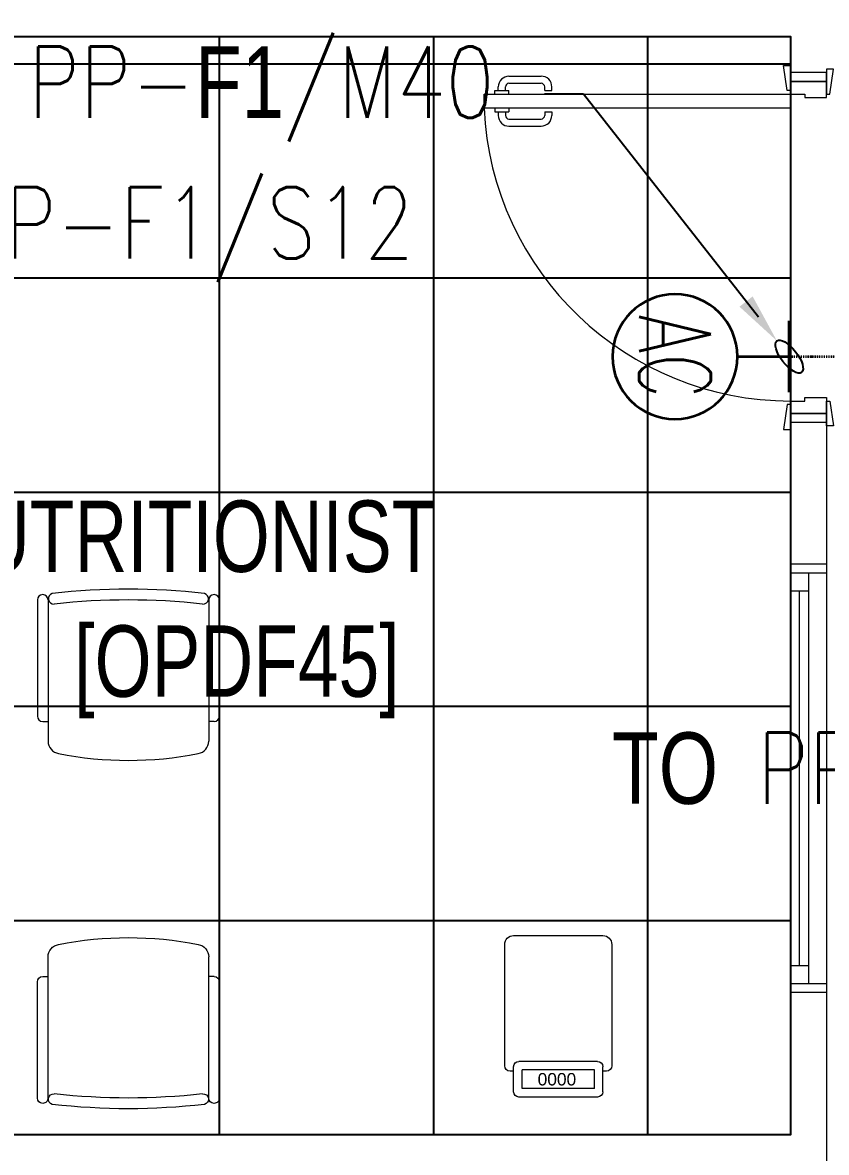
# Model space of a CAD drawing. Extents: x -178977 to 231842, y -29287 to 19916.
# Drawn here: x 41324 to 43576, y 2310 to 5475 of the extents above; entities that cross this region are included whole.
import ezdxf
from ezdxf import colors
from ezdxf.entities.mleader import LeaderData, LeaderLine
from ezdxf.enums import TextEntityAlignment as Align
from ezdxf.math import Vec2, Vec3

# ---------------------------------------------------------------- set-up
doc = ezdxf.new("R2010")
doc.units = 0
doc.header["$LTSCALE"] = 0.25
doc.linetypes.add('DASHDOT', pattern=[25.4, 12.7, -6.35, 0, -6.35])
for name, color, linetype, lineweight in [('01-First Floor-FUR$0$72_EGR_BASE_TEXT', 252, 'Continuous', 5), ('01-First Floor-FUR$0$Aluminum', 251, 'Continuous', 5), ('01-First Floor-FUR$0$LOADING', 253, 'Continuous', 5), ('01-First Floor-FUR$0$Walls', 251, 'Continuous', 5), ('01-First Floor-FUR$0$Wooden Joinery', 251, 'Continuous', 5), ('E-LITE-CIRC', 6, 'Continuous', 25), ('E-LITE-CLNG-CNDT', 6, 'DASHDOT', 35), ('E-POWR-CIRC-NUMB', 6, 'Continuous', 25), ('E-POWR-CLNG-CNDT', 6, 'DASHDOT', 35), ('E-POWR-WALL @ 100', 4, 'Continuous', 35)]:
    doc.layers.add(name, color=color, linetype=linetype, lineweight=lineweight)
for name, color, linetype in [('01-First Floor-FUR$0$FALSE CEILING', 251, 'Continuous'), ('01-First Floor-FUR$0$TME-NON MEDICAL FURNITURE', 242, 'Continuous'), ('E-POWR-IDEN', 101, 'Continuous')]:
    doc.layers.add(name, color=color, linetype=linetype)
doc.styles.add('01-First Floor-FUR$0$Standard', font='arial.ttf')
doc.styles.add('01-First Floor-FUR$0$X3G_ENTITY_9EC9', font='swisscl.ttf', dxfattribs={"height": 0.2})
doc.styles.add('01-First Floor-FUR$0$X3G_ENTITY_9F38', font='swisscl.ttf', dxfattribs={"height": 0.2})
doc.styles.add('DC_SIMPLEX', font='SIMPLEX.shx', dxfattribs={"width": 0.7})

# ---------------------------------------------------------------- blocks, each defined once
blk = doc.blocks.new('01-First Floor-FUR$0$A$C72370EFE')
at = {"layer": '01-First Floor-FUR$0$Wooden Joinery'}
for p, q in [((-0.01, -0.03), (-0.01, -0.07)), ((0, -0.03), (-0.01, -0.03)), ((0.04, -0.03), (0.05, -0.03)), ((0.05, -0.03), (0.05, -0.07)), ((-0.01, -0.04), (-0.02, -0.04)), ((-0.01, -0.06), (-0.02, -0.06)), ((0.05, -0.04), (0.06, -0.04)), ((0.05, -0.06), (0.06, -0.06)), ((-0.05, -0.07), (-0.05, -0.16)), ((-0.03, -0.07), (-0.03, -0.16)), ((0, -0.07), (-0.01, -0.07)), ((0.04, -0.07), (0.05, -0.07)), ((0.07, -0.07), (0.07, -0.16)), ((0.09, -0.07), (0.09, -0.16)), ((-0.01, -0.17), (-0.02, -0.17)), ((-0.01, -0.17), (-0.01, -0.19)), ((0.05, -0.17), (0.06, -0.17)), ((0.05, -0.17), (0.05, -0.19)), ((-0.01, -0.19), (-0.02, -0.19)), ((0.05, -0.19), (0.06, -0.19))]:
    blk.add_line(p, q, dxfattribs=at)
for centre, radius, start, end in [((-0.02, -0.07), 0.03, 90, 180), ((-0.02, -0.07), 0.01, 90, 180), ((0.06, -0.07), 0.03, 0, 90), ((0.06, -0.07), 0.01, 0, 90), ((-0.02, -0.16), 0.03, 180, 270), ((-0.02, -0.16), 0.01, 180, 270), ((0.06, -0.16), 0.01, 270, 0), ((0.06, -0.16), 0.03, 270, 0)]:
    blk.add_arc(centre, radius, start, end, dxfattribs=at)
blk = doc.blocks.new('01-First Floor-FUR$0$A$C5DAD61B4')
at = {"layer": '01-First Floor-FUR$0$Wooden Joinery'}
for points in [[(80, 959.1), (80, 969.1), (10, 979.1), (10, 959.1)], [(940, 959.1), (940, 969.1), (1010, 979.1), (1010, 959.1)], [(70, 859.1), (70, 849.1), (0, 839.1), (0, 859.1)], [(120, 859.1), (120, 0), (80, 0), (80, 859.1)], [(950, 859.1), (950, 849.1), (1020, 839.1), (1020, 859.1)]]:
    blk.add_lwpolyline(points, close=True, dxfattribs=at)
for points in [[(45, 859.1), (45, 959.1), (20, 959.1), (20, 859.1), (45, 859.1)], [(45, 859.1), (80, 859.1), (80, 899.1), (90, 899.1), (90, 959.1), (45, 959.1), (45, 859.1)], [(975, 859.1), (940, 859.1), (940, 899.1), (930, 899.1), (930, 959.1), (975, 959.1), (975, 859.1)], [(975, 859.1), (975, 959.1), (1000, 959.1), (1000, 859.1), (975, 859.1)]]:
    blk.add_lwpolyline(points, dxfattribs=at)
blk.add_arc((80, 859.1), 860, 272.666, 0, dxfattribs=at)
at = {"layer": '01-First Floor-FUR$0$Wooden Joinery', "xscale": 999.9999999998854, "yscale": 999.9999999998854, "zscale": 999.9999999998854, "rotation": 180}
blk.add_blockref('01-First Floor-FUR$0$A$C72370EFE', (120, 0), dxfattribs=at)
blk = doc.blocks.new('01-First Floor-FUR$0$GF21016-P')
at = {"layer": '01-First Floor-FUR$0$LOADING', "extrusion": (-1.24384e-09, -1.20261e-09, -1)}
for p, q in [((0.0128, 0.0179), (0.0128, 0.4136)), ((0.4628, 0.0179), (0.4628, 0.4136)), ((-0.0022, 0.3585), (0.0128, 0.3585)), ((0.4778, 0.3585), (0.4628, 0.3585)), ((-0.0172, 0.0179), (-0.0172, 0.3435)), ((0.4928, 0.0179), (0.4928, 0.3435)), ((0.4778, 0.0029), (0.4778, 0.0029))]:
    blk.add_line(p, q, dxfattribs=at)
for centre, radius, start, end in [((-0.0478, 0.4136), 0.035, 0, 80.6557), ((-0.2378, -0.5362), 1.0036, 78.7568, 101.2432), ((-0.4278, 0.4136), 0.035, 99.3443, 180), ((0.0022, 0.3435), 0.015, 0, 90), ((-0.4778, 0.3435), 0.015, 90, 180), ((0.0022, 0.0179), 0.015, 270, 0), ((0.0022, 0.0179), 0.015, 180, 270), ((-0.0284, 0.0145), 0.015, 284.3864, 95.5209), ((-0.2378, 1.8734), 1.8855, 263.5119, 276.4881), ((-0.2378, 1.8928), 1.8749, 263.6341, 276.3659), ((-0.4471, 0.0145), 0.015, 84.4791, 255.6136), ((-0.4778, 0.0179), 0.015, 270, 0), ((-0.4778, 0.0179), 0.015, 180, 270)]:
    blk.add_arc(centre, radius, start, end, dxfattribs=at)
blk = doc.blocks.new('01-First Floor-FUR$0$HF13461A-P')
at = {"layer": '01-First Floor-FUR$0$LOADING'}
for p, q in [((0.2579, 0.4503), (0.0379, 0.4503)), ((0.0229, 0.4353), (0.0229, 0.3653)), ((0.2493, 0.4266), (0.0466, 0.4266)), ((0.0466, 0.4266), (0.0466, 0.3739)), ((0.2493, 0.4266), (0.2493, 0.3739)), ((0.2729, 0.4353), (0.2729, 0.3653)), ((-0.0021, 0.3628), (-0.0021, 0.0228)), ((0.0229, 0.3778), (0.0129, 0.3778)), ((0.2579, 0.3503), (0.0379, 0.3503)), ((0.2493, 0.3739), (0.0466, 0.3739)), ((0.2829, 0.3778), (0.2729, 0.3778)), ((0.2979, 0.0228), (0.2979, 0.3628)), ((0.0229, -0.0022), (0.2729, -0.0022))]:
    blk.add_line(p, q, dxfattribs=at)
for centre, radius, start, end in [((0.0379, 0.4353), 0.015, 90, 180), ((0.2579, 0.4353), 0.015, 0, 90), ((0.0129, 0.3628), 0.015, 90, 180), ((0.0379, 0.3653), 0.015, 180, 270), ((0.2579, 0.3653), 0.015, 270, 0), ((0.2829, 0.3628), 0.015, 0, 90), ((0.0229, 0.0228), 0.025, 180, 270), ((0.2729, 0.0228), 0.025, 270, 0)]:
    blk.add_arc(centre, radius, start, end, dxfattribs=at)
at = {"layer": '01-First Floor-FUR$0$LOADING', "style": '01-First Floor-FUR$0$Standard'}
blk.add_text('0000', height=0.03477, dxfattribs=at).set_placement((0.0901, 0.3829))
blk = doc.blocks.new('01-First Floor-FUR$0$A$C37be4daf')
at = {"layer": '01-First Floor-FUR$0$Aluminum'}
for p, q in [((1416, 598.2), (216, 598.2)), ((241, 498.2), (241, 598.2)), ((291, 548.2), (291, 598.2)), ((291, 573.2), (1341, 573.2)), ((1341, 548.2), (1341, 598.2)), ((1391, 498.2), (1391, 598.2)), ((1391, 548.2), (241, 548.2)), ((1416, 498.2), (216, 498.2))]:
    blk.add_line(p, q, dxfattribs=at)
at = {"layer": '01-First Floor-FUR$0$Walls'}
for p, q in [((216, 498.2), (216, 598.2)), ((1416, 498.2), (1416, 598.2))]:
    blk.add_line(p, q, dxfattribs=at)
blk = doc.blocks.new('01-First Floor-FUR')
at = {"layer": '01-First Floor-FUR$0$FALSE CEILING', "linetype": 'Continuous'}
for p, q in [((41876, 2360), (41876, 5435)), ((42476, 2360), (42476, 5435)), ((43076, 2360), (43076, 5435)), ((39476, 5360), (43476, 5360)), ((39476, 4760), (43476, 4760)), ((39476, 4160), (43476, 4160)), ((39476, 3560), (43476, 3560)), ((39476, 2960), (43476, 2960))]:
    blk.add_line(p, q, dxfattribs=at)
at = {"layer": '01-First Floor-FUR$0$FALSE CEILING'}
blk.add_lwpolyline([(39476, 2360), (43476, 2360), (43476, 5435), (39476, 5435)], close=True, dxfattribs=at)
at = {"layer": '01-First Floor-FUR$0$Walls'}
for p, q in [((43476, 5435), (39476, 5435)), ((43476, 5435), (43476, 5335)), ((43576, 5335), (43476, 5335)), ((43476, 4355), (43476, 2360)), ((43576, 4355), (43476, 4355)), ((43576, 4355), (43576, 2160)), ((43476, 2360), (39476, 2360))]:
    blk.add_line(p, q, dxfattribs=at)
at = {"rotation": 90}
blk.add_blockref('01-First Floor-FUR$0$A$C37be4daf', (44074.2, 2541.5), dxfattribs=at)
at = {"layer": '01-First Floor-FUR$0$LOADING', "lineweight": 0, "xscale": -1000, "yscale": 1000, "zscale": 1000, "rotation": 180}
blk.add_blockref('01-First Floor-FUR$0$HF13461A-P', (42677, 2915.3, -0.1), dxfattribs=at)
at = {"layer": '01-First Floor-FUR$0$TME-NON MEDICAL FURNITURE', "color": 1, "extrusion": (2.67576e-11, -2.24019e-05, 1), "xscale": -1000.000000000004, "yscale": 1000.000000000004, "zscale": -1000.000000000004, "rotation": 180.0000251123528}
blk.add_blockref('01-First Floor-FUR$0$GF21016-P', (41383, 3875.6, -0.2), dxfattribs=at)
at = {"layer": '01-First Floor-FUR$0$TME-NON MEDICAL FURNITURE', "color": 1, "extrusion": (2.67576e-11, 2.24019e-05, 1), "xscale": 1000.000000000004, "yscale": 1000.000000000004, "zscale": -1000.000000000002, "rotation": 359.9999748876472}
blk.add_blockref('01-First Floor-FUR$0$GF21016-P', (41383, 2444.4, 0), dxfattribs=at)
at = {"layer": '01-First Floor-FUR$0$Wooden Joinery', "rotation": 270}
blk.add_blockref('01-First Floor-FUR$0$A$C5DAD61B4', (42616.9, 5355), dxfattribs=at)
at = {"layer": '01-First Floor-FUR$0$72_EGR_BASE_TEXT', "char_height": 200, "attachment_point": 2}
for s, insert, style in [('HOSPITAL NUTRITIONIST', (41230.7, 4136.2, 0), '01-First Floor-FUR$0$X3G_ENTITY_9EC9'), ('[OPDF45]', (41924.8, 3786.4), '01-First Floor-FUR$0$X3G_ENTITY_9F38')]:
    blk.add_mtext(s, dxfattribs=dict(at, insert=insert, style=style))
blk = doc.blocks.new('ARR0W')
at = {"color": 45}
blk.add_ellipse((0, 0), major_axis=(0.4, 0), ratio=0.4, dxfattribs=at)
at = {"color": 45, "ltscale": 0.5}
blk.add_solid([(-1.4, 0.167), (-0.4, 0), (-1.4, -0.167)], dxfattribs=at)
blk = doc.blocks.new('*U127')
for p, q in [((0, 1.45), (0, 0)), ((1, 0), (-1, 0))]:
    blk.add_line(p, q)
blk.add_circle((0, 3.2), 1.75)
at = {"layer": 'E-POWR-CIRC-NUMB', "style": 'DC_SIMPLEX', "width": 0.7, "flags": 8}
blk.add_attdef('CIRCUIT', (3.364, 5.671), '', height=2, rotation=360, dxfattribs=at)
at = {"layer": 'E-POWR-IDEN', "style": 'DC_SIMPLEX', "width": 0.7, "flags": 8}
blk.add_attdef('TYPE', text='', height=2, rotation=360, dxfattribs=at).set_placement((0, 3.2), align=Align.MIDDLE_CENTER)

msp = doc.modelspace()

# ---------------------------------------------------------------- linework, layer by layer
at = {"layer": 'E-POWR-CLNG-CNDT', "elevation": -0.1}
msp.add_lwpolyline([(43471.9, 4539.4), (45171.9, 4539.4)], dxfattribs=at)

# ---------------------------------------------------------------- block references
at = {"layer": 'E-LITE-CLNG-CNDT'}
msp.add_blockref('01-First Floor-FUR', (0, 0), dxfattribs=at)
at = {"layer": 'E-POWR-WALL @ 100'}
ref = msp.add_blockref('*U127', (43471.9, 4539.4, -0.1), dxfattribs=dict(at, xscale=-100, yscale=100, zscale=100, rotation=90))
ref.add_attrib('TYPE', 'AC', dxfattribs={"layer": 'E-POWR-IDEN', "height": 200, "rotation": 270, "style": 'DC_SIMPLEX', "width": 0.7, "flags": 8}).set_placement((43151.9, 4539.4, -0.1), align=Align.MIDDLE_CENTER)

# ---------------------------------------------------------------- leaders
at = {"layer": 'E-LITE-CIRC'}
ml = msp.add_multileader_mtext('Standard', dxfattribs=at)
ml.set_content('{\\Fdc_el_romans|c0;\\W0.8;TO\\Fromans|c0; \\Fsimplex|c0;UPP-F1/S12}', color=256, style='DC_SIMPLEX')
ml.set_leader_properties()
ml.set_arrow_properties(name='ARR0W')
ml.build(insert=Vec2(0, 0))
ml.multileader.update_dxf_attribs({"dogleg_length": 200, "arrow_head_size": 140, "scale": 100})
ctx = ml.context
ctx.base_point, ctx.scale, ctx.char_height, ctx.arrow_head_size, ctx.landing_gap_size, ctx.plane_origin, ctx.plane_x_axis, ctx.plane_y_axis = Vec3(40433.3, 4880.8), 100, 200, 140, 140, Vec3(57678.6, -1284.1), Vec3(1, 0.000001, 0), Vec3(-0.000001, 1, 0)
notes = []
notes.append((ctx, [(0, (1, 1, 0), (40324.5, 4880.8), (1, 0.000001, 0), 108.8, [(0, [(40063.2, 5610.8)], 0, [])])]))
ctx.mtext.insert, ctx.mtext.text_direction, ctx.mtext.rotation, ctx.mtext.flow_direction = Vec3(40573.3, 5014.2), Vec3(1, 0.000001, 0), 0.000001, 5
ml = msp.add_multileader_mtext('Standard', dxfattribs=at)
ml.set_content('{\\Fdc_el_romans|c0;\\W0.8;TO\\Fromans|c0; \\Fsimplex|c0;PP-\\Fdc_el_romans|c0;F1\\Fsimplex|c0;/M40}', color=256, style='DC_SIMPLEX')
ml.set_leader_properties()
ml.set_arrow_properties(name='ARR0W')
ml.build(insert=Vec2(0, 0))
ml.multileader.update_dxf_attribs({"dogleg_length": 200, "arrow_head_size": 140, "scale": 100})
ctx = ml.context
ctx.base_point, ctx.scale, ctx.char_height, ctx.arrow_head_size, ctx.landing_gap_size, ctx.plane_origin, ctx.plane_x_axis, ctx.plane_y_axis = Vec3(40655.2, 5275, -0.1), 100, 200, 140, 140, Vec3(55815.5, -1816.1, -0.1), Vec3(1, 0.000001, 0), Vec3(-0.000001, 1, 0)
ctx.text_align_type = 2
notes.append((ctx, [(1, (1, 1, 0), (42895.4, 5275, -0.1), (-1, -0.000001, 0), 108.8, [(0, [(43471.9, 4539.4, -0.1)], 0, [])])]))
ctx.mtext.insert, ctx.mtext.text_direction, ctx.mtext.rotation, ctx.mtext.width, ctx.mtext.alignment, ctx.mtext.flow_direction = Vec3(42646.6, 5408.3, -0.1), Vec3(1, 0.000001, 0), 0.000001, 2216.233, 3, 5
ml = msp.add_multileader_mtext('Standard', dxfattribs=at)
ml.set_content('{\\Fdc_el_romans|c0;\\W0.8;TO\\Fromans|c0; \\Fsimplex|c0;PP-\\Fdc_el_romans|c0;F1\\Fsimplex|c0;/M37}', color=256, style='DC_SIMPLEX')
ml.set_leader_properties()
ml.set_arrow_properties(name='ARR0W')
ml.build(insert=Vec2(0, 0))
ml.multileader.update_dxf_attribs({"dogleg_length": 200, "arrow_head_size": 140, "scale": 100})
ctx = ml.context
ctx.base_point, ctx.scale, ctx.char_height, ctx.arrow_head_size, ctx.landing_gap_size, ctx.plane_origin, ctx.plane_x_axis, ctx.plane_y_axis = Vec3(42696.8, 3353.1, -0.1), 100, 200, 140, 140, Vec3(33132.4, -2264.1, -0.1), Vec3(1, -0.000001, 0), Vec3(0.000001, 1, 0)
ctx.text_align_type = 2
notes.append((ctx, [(0, (1, 1, 0), (44937, 3353.1, -0.1), (-1, 0.000001, 0), 108.8, [(0, [(45476, 4091.4, -0.1)], 0, [])])]))
ctx.mtext.insert, ctx.mtext.text_direction, ctx.mtext.rotation, ctx.mtext.alignment, ctx.mtext.flow_direction = Vec3(44688.2, 3486.5, -0.1), Vec3(1, -0.000001, 0), 6.283185, 3, 5
ml = msp.add_multileader_mtext('Standard', dxfattribs=at)
ml.set_content('{\\Fdc_el_romans|c0;\\W0.8;TO\\Fromans|c0; \\Fsimplex|c0;UPP-F1/S14}', color=256, style='DC_SIMPLEX')
ml.set_leader_properties()
ml.set_arrow_properties(name='ARR0W')
ml.build(insert=Vec2(0, 0))
ml.multileader.update_dxf_attribs({"dogleg_length": 200, "arrow_head_size": 140, "scale": 100})
ctx = ml.context
ctx.base_point, ctx.scale, ctx.char_height, ctx.arrow_head_size, ctx.landing_gap_size, ctx.plane_origin, ctx.plane_x_axis, ctx.plane_y_axis = Vec3(43135.9, 1498.9, -0.1), 100, 200, 140, 140, Vec3(62345.6, -4207, -0.1), Vec3(1, 0.000001, 0), Vec3(-0.000001, 1, 0)
ctx.text_align_type = 2
notes.append((ctx, [(1, (1, 1, 0), (45490.4, 1498.9, -0.1), (-1, -0.000001, 0), 108.8, [(0, [(46118.8, 2612.1, -0.1)], 0, [])])]))
ctx.mtext.insert, ctx.mtext.text_direction, ctx.mtext.rotation, ctx.mtext.alignment, ctx.mtext.flow_direction = Vec3(45241.6, 1632.2, -0.1), Vec3(1, 0.000001, 0), 0.000001, 3, 5
for ctx, leaders in notes:
    for number, flags, end, landing, length, lines in leaders:
        leader = LeaderData()
        leader.index, (leader.has_last_leader_line, leader.has_dogleg_vector, leader.attachment_direction) = number, flags
        leader.last_leader_point, leader.dogleg_vector, leader.dogleg_length = Vec3(end), Vec3(landing), length
        for number, points, colour, breaks in lines:
            line = LeaderLine()
            line.index, line.vertices, line.color, line.breaks = number, Vec3.list(points), colors.encode_raw_color(colour), breaks
            leader.lines.append(line)
        ctx.leaders.append(leader)

doc.saveas('drawing.dxf')
